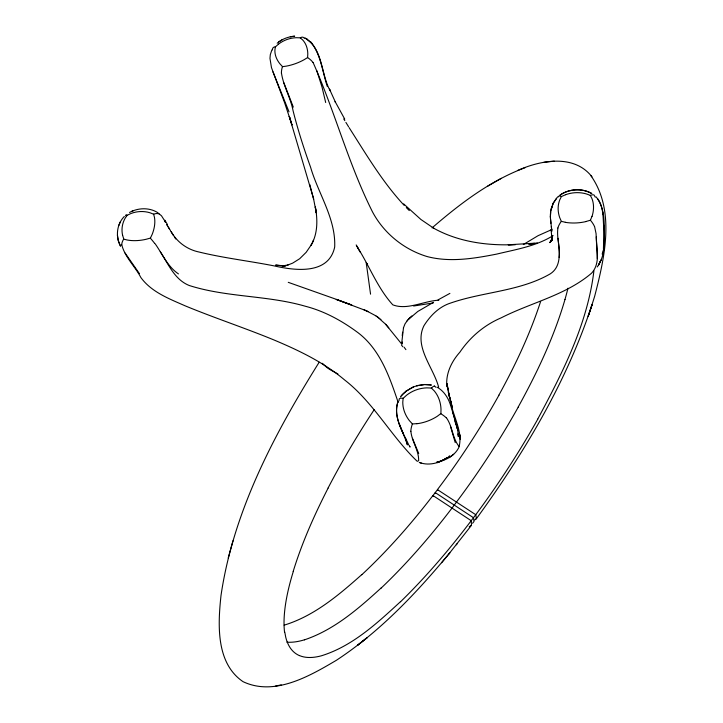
<?xml version="1.0" encoding="UTF-8"?>
<svg xmlns="http://www.w3.org/2000/svg" width="723" height="723" viewBox="0 0 723 723"><rect width="100%" height="100%" fill="white"/><g stroke="black" fill="none" stroke-linecap="round" stroke-linejoin="round"><path stroke-width="1.08" d="M121.798 244.952C124.916 257.099 135.111 266.525 140.895 277.569C151.514 292.119 169.146 298.762 185.034 305.784C214.541 318.003 244.916 327.953 274.424 340.153C299.205 350.583 323.877 362.44 344.555 379.909C373.664 402.467 391.044 436.294 417.261 461.346L418.653 460.714C418.924 450.321 411.739 441.401 410.872 431.251M272.435 49.941L272.571 48.694A11.152 5.034 34.1 0 1 275.291 46.778M550.754 210.926L550.384 216.728L550.619 212.056M550.438 214.677L550.474 213.538M559.15 257.515C560.325 247.618 556.475 237.759 557.912 227.98M597.279 258.608L596.059 233.592L594.577 226.507M117.397 235.065L118.319 240.714L120.524 246.181C115.337 236.819 116.701 224.13 124.311 216.457M552.255 237.975L552.137 240.271L552.218 236.701L552.318 238.988M401.654 343.714L403.506 327.664M593.908 270.827C587.618 323.895 562.575 372.616 537.722 419.114M402.612 332.191L402.241 335.689M402.124 344.112L402.35 342.015M552.128 236.114L550.953 241.554L551.776 239.476L550.781 241.563L551.839 239.584L550.601 241.609L551.911 239.765L549.724 242.621L550.42 241.717M552.598 235.707L551.866 240.199L552.318 237.957M603.443 249.58C603.597 232.39 607.528 211.45 596.123 196.891M550.709 211.27L553.104 203.443L556.791 197.948M416.8 423.75A34.198 23.389 -19.8 0 0 437.216 416.321L440.903 413.556L441.003 409.146A34.343 28.947 -62.2 0 0 434.261 390.908L431.351 388.043L426.814 387.862A34.469 34.397 -12.8 0 0 406.66 395.156L403.118 398.364L402.783 402.205A34.333 28.748 22.7 0 0 409.29 420.506L412.417 423.958L416.81 423.642M550.908 210.149L553.158 203.235L556.647 198.174M319.15 362.268C274.442 433.845 233.393 511.016 221.003 595.526C217.894 624.446 215.77 663.154 243.055 681.672C274.46 696.574 309.516 676.141 336.439 660.253C380.217 631.486 416.547 592.941 449.814 552.833L441.581 562.72M446.407 417.795C452.571 426.335 452.363 438.274 459.123 446.552C463.009 430.881 452.426 415.463 450.357 400.153L452.336 407.501L448.251 391.64L449.86 398.554L446.986 383.561L447.908 389.932L447.302 385.034M232.996 540.768L228.206 558.039M397.578 402.955C393.276 417.722 403.353 431.269 407.411 444.889L405.63 438.545M602.178 254.098L603.19 250.483M551.161 209.037L551.776 206.859M565.006 299.421C554.026 337.108 537.072 372.77 518.183 407.076M293.186 571.441C302.042 542.548 314.424 514.857 328.17 487.989M403.416 327.935L405.025 323.859L407.32 320.596M398.102 401.373C392.716 416.511 402.63 431.495 408.712 444.844M591.992 216.322L590.411 220.226L586.154 221.455M540.632 301.437C530.058 334.044 515.336 365.169 498.861 395.183M313.204 241.012L313.556 240.289L311.107 245.242C317.849 233.674 317.731 219.665 315.318 206.877L316.267 212.815L313.701 199.494L309.787 184.537M557.686 197.478L558.138 196.602M552.471 204.971L552.67 204.455M271.884 49.869L270.312 54.659L269.977 58.391L271.477 67.628L284.645 102.865L292.002 124.98L289.299 116.43L313.71 199.15M474.668 520.045L476.385 518.328L475.752 514.713L437.478 489.643L432.978 495.553L433.303 496.439M118.744 225.522L120.452 221.645M459.277 446.489C455.481 455.318 446.055 460.587 436.837 461.916M469.2 526.823L471.477 525.151L471.251 520.723L432.978 495.553M311.477 244.555L306.163 252.318L299.674 258.726L292.652 263.136L287.637 265.079M597.207 266.977C606.028 254.93 604.536 239.241 603.633 225.233M400.47 396.936L401.129 396.059M476.141 519.069C525.711 450.935 569.697 377.144 594.677 296.222C604.591 257.759 615.635 210.556 590.772 175.499M456.511 502.105L452.011 508.07A311.794 113.258 -57.7 0 1 381.057 588.17M550.917 241.066L551.911 239.765M471.288 525.549L448.974 553.854M401.193 395.96L402.747 394.189M456.312 544.799L457.044 543.904M407.953 319.828L417.858 311.423L433.538 302.313M407.076 320.876L408.206 319.521M401.572 395.481L406.398 390.971L412.345 387.411M409.625 318.021L408.775 318.915L409.932 317.695M403.244 393.646L405.567 391.622M400.596 601.581C377.108 623.199 352.336 646.308 321.157 655.869C314.116 657.713 306.29 658.481 299.43 655.571M381.084 588.007C358.328 608.784 334.089 629.914 304.392 639.864M361.807 574.586C338.798 595.047 314.162 616.014 284.175 625.142M410.257 317.379L411.848 315.96M432.092 227.853C460.09 203.705 490.221 180.66 525.187 167.655M448.269 456.99L449.688 455.806M440.687 413.728L440.741 413.683A12.508 3.751 27.6 0 1 446.136 417.74M277.162 43.217C281.997 38.997 288.296 36.683 294.659 36.186M406.398 390.971L405.603 391.541M278.518 44.094L275.391 46.887L274.921 49.77A30.429 22.07 14.4 0 0 279.973 63.886L282.576 66.67L286.335 66.127A30.104 15.056 -19.8 0 0 304.22 59.657L307.609 57.551L307.799 53.945A30.429 22.187 -53.9 0 0 302.585 39.855L300.307 37.894A11.179 4.907 -73.7 0 1 303.714 37.623L304.374 38.319M453.646 454.27L449.128 457.641M406.109 391.152L413.511 386.904M559.9 195.219C568.911 188.73 581.789 187.944 591.495 193.348M553.086 235.617C536.15 246.254 515.761 249.489 496.602 254.116C473.881 258.563 450.004 262.548 427.185 256.575C404.04 249.607 383.886 233.321 372.517 211.92C348.414 163.958 334.848 111.342 313.05 62.431M523.307 244.564L538.048 235.698L551.92 229.516M560.226 194.939C569.381 188.721 582.259 188.025 591.875 193.574M278.726 41.952L282.25 39.702M447.311 457.596C439.394 463.163 428.603 466.064 419.304 462.422L421.545 463.226M447.438 457.496L442.449 460.56L446.308 458.228M501.355 178.319L487.7 186.136M449.896 293.393L438.03 299.882M129.525 212.463C138.22 207.637 149.652 207.311 158.084 212.86M411.794 387.709L412.923 387.157M472.562 523.28L473.999 521.518L473.502 517.731L435.237 492.607L435.58 493.457M131.396 211.505L133.366 210.691M413.538 386.932L416.529 385.874M517.704 170.456C540.732 160.135 574.161 153.882 591.983 176.828M565.603 194.695L561.391 196.593L559.792 199.774A32.915 26.95 31.6 0 0 559.638 217.451L561.346 221.383L565.368 222.25M416.529 385.838L424.934 384.482M288.459 264.808L282.485 265.992M417.758 385.495L424.6 384.519L431.17 385.016M275.346 686.127L281.229 684.871M534.586 243.199L528.875 244.41L537.243 242.856M438.87 300.199C424.003 300.84 407.392 310.483 392.806 304.844C377.695 288.287 369.525 266.263 357.587 247.456M433.249 302.955L413.61 306.019M290.303 36.774L294.451 36.231M543.777 162.341L554.27 161.148M533.565 243.262L508.242 244.79L515.517 244.591C487.302 245.91 458.039 241.952 433.14 227.899L433.782 228.251L420.913 219.485L403.633 203.886M284.058 265.847L285.883 265.784L282.801 265.865M424.6 384.519L429.959 384.79M425.657 384.509L426.299 384.509M284.835 265.874L275.644 265.088L282.765 265.937M300.235 37.84L296.249 37.704A30.312 29.598 -17.6 0 0 278.536 44.112M430.673 384.934L431.279 385.052M434.469 386.019L435.87 387.275M288.26 282.332L338.707 300.19L351.821 305.043L336.24 299.421L364.898 310.203M367.438 311.342L375.833 315.806M337.903 373.899L336.954 373.42M159.232 213.945L161.464 215.752L164.257 220.126M159.205 213.981A11.432 6.697 -45.2 0 0 153.592 214.198L149.887 212.734A31.559 30.095 -66.9 0 0 131.017 213.475L127.14 215.291L125.07 218.355A32.047 27.447 10.7 0 0 122.612 235.364M336.638 373.258L330.971 370.167A10.935 1.573 28.9 0 1 327.293 367.817L322.901 363.994M304.79 37.894C322.964 47.917 320.895 74.433 330.158 90.764L329.498 89.101L335.418 102.151L335.129 101.609L344.744 119.123M305.522 38.274L307.383 39.349M305.928 38.491L312.3 43.787L310.501 41.798C320.967 54.162 322.322 71.649 327.338 86.561M437.035 387.148C443.85 390.917 448.278 397.858 450.537 405.151L457.948 429.29L456.43 424.338M376.846 316.448L385.684 324.293L401.617 343.949M375.418 315.544L378.942 317.885M178.454 273.918C167.546 266.525 162.431 254.017 155.038 243.624M380.425 319.069L380.922 319.503M406.317 207.609L409.308 210.583M404.148 205.332C382.413 181.997 366.181 154.315 349.082 127.573M385.684 324.293L388.775 327.844M401.554 345.223L402.828 346.742M322.783 363.859L322.341 363.298M139.44 273.665L125.133 253.068M404.058 347.157L405.901 349.643M171.035 231.423C176.954 242.06 187.248 249.625 199.205 252.056C224.022 258.102 249.462 261.003 274.505 265.965C295.526 270.736 328.793 274.794 334.686 247.022C335.924 218.635 318.265 193.746 310.574 167.203C303.904 148.631 297.849 129.824 293.059 110.673C290.619 97.831 283.506 86.245 281.509 73.385M174.65 237.343L175.725 238.961M173.583 235.716L170.999 231.613M170.538 230.646L168.107 226.733L169.516 229.164M409.561 446.245L410.077 447.067L409.164 445.585M343.759 118.952L344.817 120.669M345.883 122.386L348.531 126.688M160.253 251.694C168.378 264.049 174.541 279.674 189.272 285.513C226.841 297.487 267.402 295.219 305.296 306.236C324.591 311.188 342.268 320.976 358.156 332.806C380.217 349.652 389.634 377.045 398.165 402.386M597.541 198.536C603.795 206.832 602.865 217.75 603.768 227.51M164.88 220.208L167.275 224.257M167.655 225.965L166.742 224.437L167.646 225.992M356.773 246.001L358.274 248.73M356.177 244.907L360.045 251.966M418.725 453.511L412.435 438.292M437.478 489.643L437.849 490.456M289.01 111.821L272.96 71.875M455.038 421.726L458.409 430.646L456.846 425.657L457.126 426.561M125.974 215.373L126.227 216.023M153.601 214.144L154.451 217.271A31.414 20.389 -53.8 0 1 152.182 234.351L150.42 238.084L146.182 239.268A31.649 18.129 -15.3 0 1 127.176 240L123.823 239.15L122.63 235.364M293.312 107.131L283.868 82.784M399.313 423.868L403.271 433.628M438.644 387.157C433.475 367.392 413.601 346.651 423.949 325.712C430.293 315.635 439.123 306.669 450.763 303C483.407 291.694 519.936 291.396 550.311 273.827C562.313 266.001 559.168 250.33 558.057 238.292M316.855 70.773L322.024 87.131L325.675 102.512M450.474 426.362L455.228 442.584M289.299 116.43L290.248 119.431M595.273 197.162L594.098 195.056A12.083 4.636 -50.6 0 0 590.203 195.544M452.905 412.878L457.623 429.507L458.283 434.939M450.357 400.153L450.899 402.078L448.92 394.903M366.19 262.521L370.556 294.171M447.691 388.368L447.908 389.932M284.745 631.947L285.712 637.099A186.905 61.518 -56.5 0 0 299.412 655.589M550.953 223.308L550.393 217.56M399.006 400.741L399.204 399.015A12.454 3.823 27.9 0 1 403.036 398.283M551.866 231.279L550.474 218.708M551.342 226.48L551.748 230.556M602.512 211.243L602.765 213.927M596.303 236.801C596.421 248.911 600.75 263.154 591.622 273.149C565.766 295.246 531.016 302.594 501.166 317.849C484.283 325.016 470.095 337.135 459.837 352.237C451.414 361.654 445.567 373.818 446.859 386.751M459.331 445.115L459.367 446.236M458.31 436.611L458.228 433.655L458.301 436.267M550.375 216.421L550.411 217.876M432.96 495.481A309.643 117.587 -57.7 0 1 361.78 574.749M400.56 601.744A313.972 108.802 -57.7 0 0 471.224 520.659L475.752 514.713A313.764 108.658 -57.7 0 0 537.804 419.114M304.41 639.819A194.487 67.221 -56.5 0 1 286.895 642.16M328.097 487.998A279.394 88.161 -57.2 0 1 374.216 409.661M284.546 632.164A204.519 67.022 -56.7 0 1 293.348 571.333M518.264 407.085A311.586 113.113 -57.7 0 1 456.484 502.042M498.951 395.192A309.435 117.433 -57.7 0 1 437.46 489.579M567.962 288.206A190.104 64.446 -58.3 0 1 564.988 299.439M550.98 229.67A179.81 63.525 -58.4 0 1 551.757 237.578M366.389 264.473A12.815 10.746 -11.2 0 1 367.546 263.687M121.735 244.98A11.46 6.805 -44.2 0 1 123.678 239.114M410.827 431.315A12.535 3.751 -67.9 0 1 412.345 423.976M126.082 215.499A11.649 1.392 49.2 0 1 127.022 215.138M150.438 238.274A11.676 1.31 49 0 1 154.595 243.29M431.315 388.35A12.436 3.615 -67.8 0 1 434.442 386.091M590.42 220.226A12.002 4.121 48 0 1 594.478 226.453M592.065 216.331A33.204 25.576 -41.9 0 0 591.938 198.572L590.284 195.346L586.208 193.872A33.303 32.526 -28.7 0 0 565.603 194.713M557.867 228.007A12.119 4.763 -50.6 0 1 561.292 221.365M586.19 221.527A32.96 19.946 -4.8 0 1 565.314 222.341M558.174 196.638A11.893 4.121 48.8 0 1 561.274 196.385M307.582 57.596A11.197 5.061 33.2 0 1 312.96 62.422M281.41 73.475A11.179 5.052 -73.4 0 1 282.44 66.615M592.038 304.808L588.233 316.213L592.038 304.808M600.072 261.961L598.454 265.178L601.084 259.973L600.072 261.961M367.239 637.578L357.641 645.232L367.239 637.578M443.506 459.991L437.198 462.63L443.506 459.991M417.749 385.531L417.225 385.675L417.749 385.531M368.079 311.622L364.22 309.905L368.079 311.622M165.459 222.223L164.663 220.822L165.459 222.223M457.623 429.507L455.3 420.94L457.623 429.507M459.575 434.252L459.385 433.24L460.045 436.746L459.575 434.252M460.289 439.204L459.882 435.707L460.289 439.204"/></g></svg>
